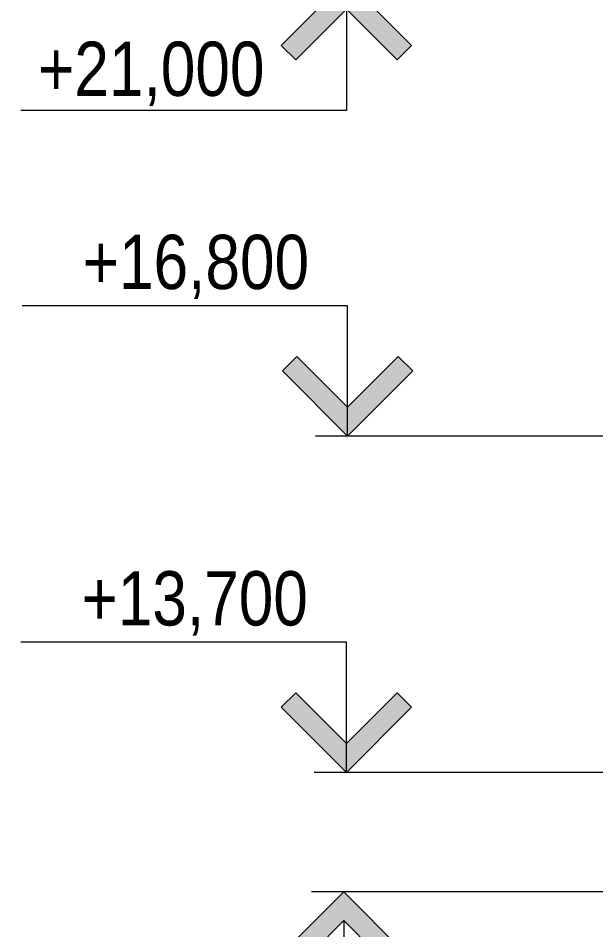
# Model space of a CAD drawing. Header units: millimetres. Extents: x -37960 to 31006, y -24503 to 30326.
# Drawn here: x -37958 to -32635, y 12250 to 20650 of the extents above; entities that cross this region are included whole.
import ezdxf

# ---------------------------------------------------------------- set-up
doc = ezdxf.new("R2010")
doc.units = ezdxf.units.MM
doc.layers.add('Высотные отметки', color=7, linetype='Continuous', lineweight=9)
doc.styles.add('Arial Narrow', font='ARIALN.TTF', dxfattribs={"height": 500})

# ---------------------------------------------------------------- blocks, each defined once
blk = doc.blocks.new('Высотные отметки - Высотная отметка - Стрелка-4455449-Разрез 3-3')
at = {"layer": 'Высотные отметки'}
blk.add_hatch(color=256, dxfattribs=at).paths.add_polyline_path([(-17708.2, 9932.8), (-17241.1, 9465.7), (-16773.9, 9932.8), (-16641.1, 9800), (-17241.1, 9200), (-17841.1, 9800)], flags=0)
for p, q in [((-17241.1, 10400), (-20241.1, 10400)), ((-17241.1, 9200), (-17241.1, 10400)), ((-17708.2, 9932.8), (-17841.1, 9800)), ((-17241.1, 9465.7), (-17708.2, 9932.8)), ((-16773.9, 9932.8), (-17241.1, 9465.7)), ((-16641.1, 9800), (-16773.9, 9932.8)), ((-17841.1, 9800), (-17241.1, 9200)), ((-17241.1, 9200), (-16641.1, 9800)), ((-16145.5, 9200), (-17537.8, 9200))]:
    blk.add_line(p, q, dxfattribs=at)
blk = doc.blocks.new('Высотные отметки - Высотная отметка - Стрелка_низ-4459155-Разрез 3-3')
at = {"layer": 'Высотные отметки'}
blk.add_hatch(color=256, dxfattribs=at).paths.add_polyline_path([(-35420.8, -4132.8), (-35553.6, -4000), (-34953.6, -3400), (-34353.6, -4000), (-34486.5, -4132.8), (-34953.6, -3665.7)], flags=0)
for p, q in [((-34953.6, -3400), (-35553.6, -4000)), ((-33858.1, -3400), (-35250.4, -3400)), ((-34353.6, -4000), (-34953.6, -3400)), ((-35420.8, -4132.8), (-34953.6, -3665.7)), ((-34953.6, -3665.7), (-34953.6, -4600)), ((-34953.6, -3665.7), (-34486.5, -4132.8)), ((-35553.6, -4000), (-35420.8, -4132.8)), ((-34486.5, -4132.8), (-34353.6, -4000)), ((-34953.6, -4600), (-37953.6, -4600))]:
    blk.add_line(p, q, dxfattribs=at)

msp = doc.modelspace()

# ---------------------------------------------------------------- linework, layer by layer
at = {"layer": 'Высотные отметки'}
for p, q in [((-33132.8, 16800), (-34921.9, 16800)), ((-31283.1, 16800), (-33132.8, 16800)), ((-33846.5, 13700), (-34933.3, 13700)), ((-32320.7, 13700), (-33846.5, 13700)), ((-33105.1, 12600), (-34957.5, 12600)), ((-30800.5, 12600), (-33105.1, 12600))]:
    msp.add_line(p, q, dxfattribs=at)

# ---------------------------------------------------------------- block references
for name, p in [('Высотные отметки - Высотная отметка - Стрелка_низ-4459155-Разрез 3-3', (20.4, 24400)), ('Высотные отметки - Высотная отметка - Стрелка-4455449-Разрез 3-3', (-17680.9, 7600)), ('Высотные отметки - Высотная отметка - Стрелка-4455449-Разрез 3-3', (-17692.2, 4500)), ('Высотные отметки - Высотная отметка - Стрелка_низ-4459155-Разрез 3-3', (-3.9, 16000))]:
    msp.add_blockref(name, p, dxfattribs=at)

# ---------------------------------------------------------------- texts
at = {"layer": 'Высотные отметки', "char_height": 500, "width": 2499.191, "attachment_point": 1, "line_spacing_factor": 0.974696, "style": 'Arial Narrow'}
for s, insert in [('+21,000', (-37774.6, 20434)), ('+16,800', (-37363.3, 18654.3)), ('+13,700', (-37374.6, 15554.3))]:
    msp.add_mtext(s, dxfattribs=dict(at, insert=insert))

doc.saveas('drawing.dxf')
